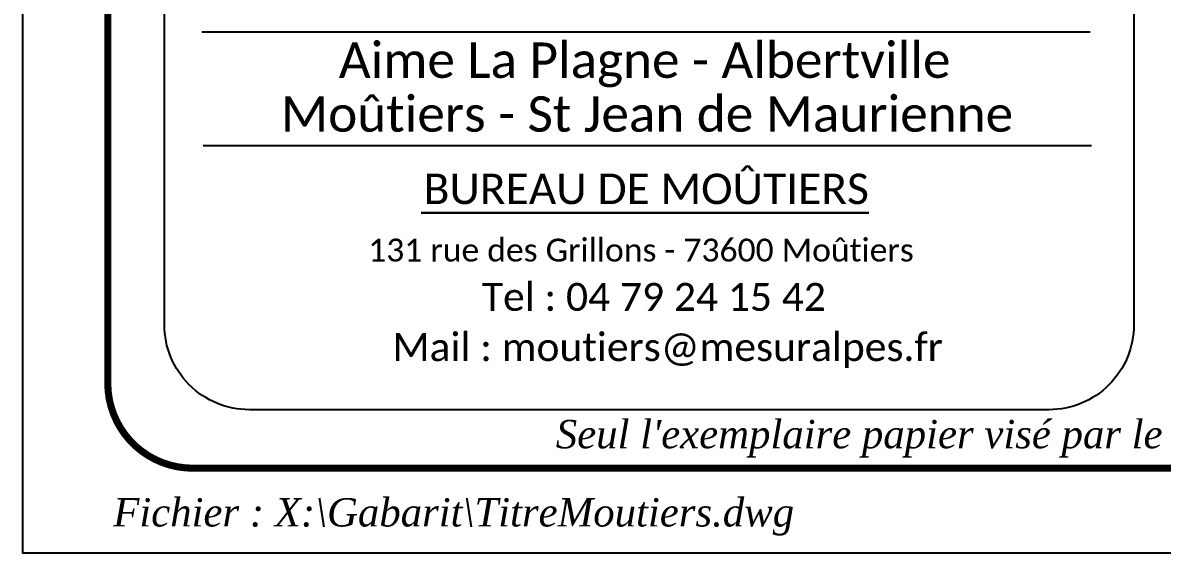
# Model space of a CAD drawing. Header units: millimetres. Extents: x 0 to 210, y 0 to 297.
# Drawn here: x 0 to 80.5, y 0 to 37.4 of the extents above; entities that cross this region are included whole.
import ezdxf
from ezdxf.enums import TextEntityAlignment as Align

# ---------------------------------------------------------------- set-up
doc = ezdxf.new("R2010")
doc.units = ezdxf.units.MM
doc.header["$LTSCALE"] = 2
doc.layers.add('CARTOUCHE', color=7, linetype='Continuous')
doc.styles.add('CARTOUCHE', font='timesi.ttf', dxfattribs={"height": 1})
doc.styles.add('Legend', font='calibri.ttf')

msp = doc.modelspace()

# ---------------------------------------------------------------- linework, layer by layer
at = {"layer": 'CARTOUCHE'}
msp.add_lwpolyline([(0, 297), (210, 297), (210, 0), (0, 0), (0, 297)], dxfattribs=at)
at = {"layer": 'CARTOUCHE', "const_width": 0.5}
msp.add_lwpolyline([(12, 291), (198, 291, -0.414214), (204, 285), (204, 12, -0.414214), (198, 6), (12, 6, -0.414214), (6, 12), (6, 285, -0.414214)], format="xyb", close=True, dxfattribs=at)
at = {"layer": 'CARTOUCHE'}
msp.add_lwpolyline([(78.451, 23.85), (78.451, 16.129, -0.414214), (72.451, 10.129), (72.451, 10.129), (16, 10.129, -0.414214), (10, 16.129), (10, 19.989), (10, 76.644), (10, 76.644, -0.414214), (16, 82.644), (72.451, 82.644), (72.451, 82.644, -0.414214), (78.451, 76.644), (78.451, 76.644), (78.451, 21.838), (78.451, 21.838)], format="xyb", dxfattribs=at)
at = {"layer": 'CARTOUCHE', "color": 142}
for points in [[(12.637, 36.801), (75.353, 36.801)], [(12.737, 28.786), (75.452, 28.786)]]:
    msp.add_lwpolyline(points, dxfattribs=at)
at = {"layer": 'CARTOUCHE', "color": 144, "lineweight": 30, "flags": 128}
msp.add_lwpolyline([(28.129, 24.032), (59.737, 24.032)], dxfattribs=at)
at = {"layer": 'CARTOUCHE', "flags": 128}
msp.add_lwpolyline([(198, 6), (12, 6)], dxfattribs=at)

# ---------------------------------------------------------------- texts
at = {"layer": 'CARTOUCHE', "lineweight": 30, "style": 'Legend'}
for s, p in [('Aime La Plagne - Albertville', (65.503, 33.547)), ('Moûtiers - St Jean de Maurienne', (69.926, 29.749))]:
    msp.add_text(s, height=2.5, rotation=0, dxfattribs=at).set_placement(p, align=Align.RIGHT)
at = {"layer": 'CARTOUCHE', "color": 144, "lineweight": 30, "style": 'Legend'}
msp.add_text('BUREAU DE MOÛTIERS', height=2.1504, rotation=0, dxfattribs=at).set_placement((44.018, 24.64), align=Align.CENTER)
at = {"layer": 'CARTOUCHE', "color": 0, "lineweight": 15, "style": 'Legend'}
msp.add_text('131 rue des Grillons - 73600 Moûtiers', height=1.6128, rotation=0, dxfattribs=at).set_placement((43.648, 20.589), align=Align.CENTER)
for s, p in [('Tel : 04 79 24 15 42', (56.706, 17.106)), ('Mail : moutiers@mesuralpes.fr', (64.964, 13.563))]:
    msp.add_text(s, height=1.9712, rotation=0, dxfattribs=at).set_placement(p, align=Align.RIGHT)
at = {"layer": 'CARTOUCHE', "style": 'CARTOUCHE'}
for s, p in [("Seul l'exemplaire papier visé par le géomètre garantit l'intégrité de tous les éléments portés sur son plan", (37.634, 7.405)), ('Fichier : X:\\Gabarit\\TitreMoutiers.dwg', (6.383, 1.885))]:
    msp.add_text(s, height=2, rotation=360, dxfattribs=at).set_placement(p)

doc.saveas('drawing.dxf')
